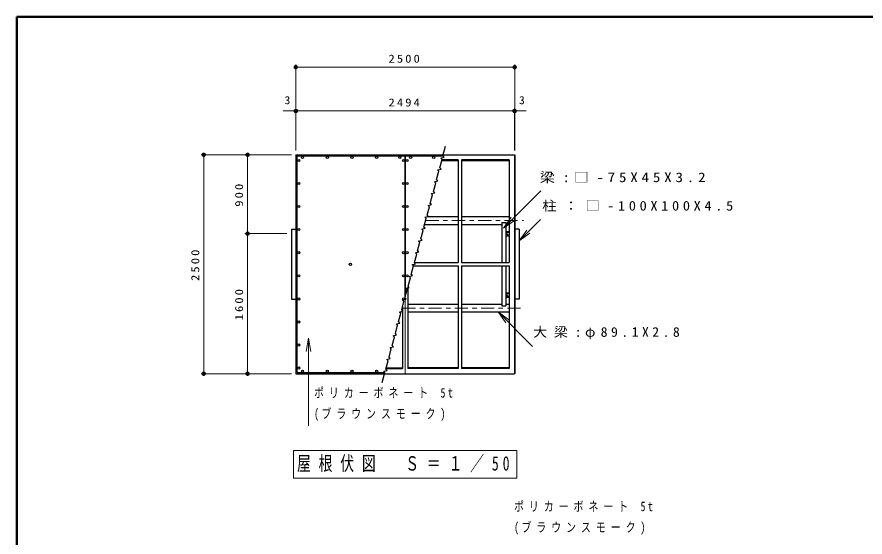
# Model space of a CAD drawing. Units: millimetres on the paper, with parts at other scales. Extents: x -365 to 12, y -38 to 257.
# Drawn here: x -365 to -171.3, y 138.2 to 257 of the extents above; entities that cross this region are included whole.
import ezdxf
from ezdxf.enums import TextEntityAlignment as Align

# ---------------------------------------------------------------- set-up
doc = ezdxf.new("R2010")
doc.units = ezdxf.units.MM
doc.linetypes.add('USER2', pattern=[6, 3, -1, 1, -1])
doc.layers.add('LY_1', color=7, linetype='Continuous', lineweight=25)
doc.layers.add('LY_2', color=7, linetype='Continuous', lineweight=13)
doc.styles.add('ＭＳ ゴシック', font='')
doc.styles.get('ＭＳ ゴシック').set_extended_font_data('MS Gothic')

# ---------------------------------------------------------------- blocks, each defined once
blk = doc.blocks.new('open_arrow')
at = {"color": 0, "linetype": 'Continuous', "lineweight": -2}
blk.add_lwpolyline([(7.5, 1.25), (0, 0), (7.5, -1.25)], dxfattribs=at)
blk = doc.blocks.new('filled_dot')
at = {"color": 0, "linetype": 'Continuous', "lineweight": -2, "const_width": 1.25}
blk.add_lwpolyline([(-0.625, 0, 1), (0.625, 0, 1)], format="xyb", close=True, dxfattribs=at)

msp = doc.modelspace()

# ---------------------------------------------------------------- linework, layer by layer
at = {"layer": 'LY_1', "lineweight": 13}
for p, q in [((-301.345, 226.528), (-301.345, 246.128)), ((-251.345, 226.528), (-251.345, 246.128)), ((-301.345, 245.528), (-251.345, 245.528)), ((-301.285, 226.528), (-301.285, 236.528)), ((-304.234, 235.528), (-301.285, 235.528)), ((-301.285, 235.528), (-251.405, 235.528)), ((-251.405, 226.528), (-251.405, 236.128)), ((-251.405, 235.528), (-248.699, 235.528)), ((-302.285, 225.528), (-322.945, 225.528)), ((-322.345, 175.528), (-322.345, 225.528)), ((-312.345, 207.528), (-312.345, 225.528)), ((-300.985, 225.259), (-300.985, 175.796)), ((-276.395, 225.259), (-276.395, 192.877)), ((-276.295, 225.259), (-276.295, 193.25)), ((-253.883, 208.777), (-245.398, 217.262)), ((-250.345, 205.867), (-245.443, 210.77)), ((-303.345, 207.528), (-312.945, 207.528)), ((-312.345, 175.528), (-312.345, 207.528)), ((-255.126, 189.637), (-247.254, 181.765)), ((-298.423, 183.625), (-298.423, 163.625)), ((-302.285, 175.528), (-322.945, 175.528)), ((-250.845, 158.011), (-301.845, 158.011)), ((-301.845, 158.011), (-301.845, 151.711)), ((-250.845, 151.711), (-250.845, 158.011)), ((-301.845, 151.711), (-250.845, 151.711))]:
    msp.add_line(p, q, dxfattribs=at)
at = {"layer": 'LY_1'}
for p, q in [((-301.285, 225.528), (-301.285, 175.528)), ((-301.285, 225.528), (-251.405, 225.528)), ((-300.985, 225.259), (-276.395, 225.259)), ((-276.295, 225.259), (-267.718, 225.259)), ((-251.405, 225.528), (-251.405, 175.528)), ((-251.345, 225.528), (-251.345, 175.528)), ((-264.255, 224.342), (-264.255, 200.908)), ((-263.495, 224.342), (-263.495, 200.908)), ((-302.345, 208.528), (-302.345, 192.528)), ((-302.345, 208.528), (-301.345, 208.528)), ((-250.345, 208.528), (-251.345, 208.528)), ((-250.345, 208.528), (-250.345, 192.528)), ((-274.447, 200.148), (-264.255, 200.148)), ((-274.243, 200.908), (-264.255, 200.908)), ((-264.255, 200.148), (-264.255, 176.714)), ((-263.495, 200.908), (-252.605, 200.908)), ((-263.495, 200.148), (-263.495, 176.714)), ((-263.495, 200.148), (-252.605, 200.148)), ((-302.345, 192.528), (-301.345, 192.528)), ((-250.345, 192.528), (-251.345, 192.528)), ((-301.285, 175.528), (-251.405, 175.528)), ((-300.985, 175.796), (-280.972, 175.796))]:
    msp.add_line(p, q, dxfattribs=at)
at = {"layer": 'LY_1', "color": 1}
for p, q in [((-264.255, 224.155), (-268.014, 224.155)), ((-264.255, 224.342), (-267.964, 224.342)), ((-252.605, 224.342), (-263.495, 224.342)), ((-252.605, 224.155), (-263.495, 224.155)), ((-252.605, 224.342), (-252.605, 200.908)), ((-271.427, 211.419), (-264.255, 211.419)), ((-263.495, 211.419), (-252.605, 211.419)), ((-271.904, 209.637), (-264.255, 209.637)), ((-263.495, 209.637), (-254.245, 209.637)), ((-254.245, 210.047), (-253.345, 210.047)), ((-254.245, 210.047), (-254.245, 200.908)), ((-253.345, 210.047), (-253.345, 200.908)), ((-253.345, 209.637), (-252.605, 209.637)), ((-253.345, 208.028), (-252.605, 208.028)), ((-253.345, 207.028), (-252.605, 207.028)), ((-254.245, 200.148), (-254.245, 191.009)), ((-253.345, 200.148), (-253.345, 191.009)), ((-252.605, 200.148), (-252.605, 176.714)), ((-275.745, 195.303), (-275.745, 176.714)), ((-253.345, 194.028), (-252.605, 194.028)), ((-253.345, 193.028), (-252.605, 193.028)), ((-276.945, 190.825), (-276.945, 176.714)), ((-275.745, 191.419), (-264.255, 191.419)), ((-263.495, 191.419), (-254.245, 191.419)), ((-254.245, 191.009), (-253.345, 191.009)), ((-253.345, 191.419), (-252.605, 191.419)), ((-275.745, 189.637), (-264.255, 189.637)), ((-263.495, 189.637), (-252.605, 189.637)), ((-280.726, 176.714), (-276.945, 176.714)), ((-280.676, 176.901), (-276.945, 176.901)), ((-264.255, 176.901), (-275.745, 176.901)), ((-264.255, 176.714), (-275.745, 176.714)), ((-252.605, 176.901), (-263.495, 176.901)), ((-252.605, 176.714), (-263.495, 176.714))]:
    msp.add_line(p, q, dxfattribs=at)
at = {"layer": 'LY_1', "color": 1, "linetype": 'USER2', "lineweight": 13}
for p, q in [((-271.666, 210.528), (-249.345, 210.528)), ((-277.025, 190.528), (-249.345, 190.528))]:
    msp.add_line(p, q, dxfattribs=at)
at = {"layer": 'LY_1', "color": 1, "lineweight": 13}
msp.add_line((-276.345, 193.064), (-276.345, 175.528), dxfattribs=at)
at = {"layer": 'LY_1'}
msp.add_lwpolyline([(-281.58, 173.528), (-280.971, 175.8), (-281.254, 176.083), (-280.481, 176.29), (-280.764, 176.573), (-280.246, 178.505), (-280.529, 178.788), (-279.756, 178.995), (-280.039, 179.277), (-279.521, 181.209), (-279.804, 181.492), (-279.032, 181.699), (-279.314, 181.982), (-278.797, 183.914), (-279.08, 184.197), (-278.307, 184.404), (-278.59, 184.687), (-278.072, 186.619), (-278.355, 186.901), (-277.582, 187.108), (-277.865, 187.391), (-277.347, 189.323), (-277.63, 189.606), (-276.858, 189.813), (-277.14, 190.096), (-276.623, 192.028), (-276.906, 192.311), (-276.133, 192.518), (-276.416, 192.8), (-275.898, 194.732), (-276.181, 195.015), (-275.408, 195.222), (-275.691, 195.505), (-275.173, 197.437), (-275.456, 197.72), (-274.683, 197.927), (-274.966, 198.21), (-274.449, 200.141), (-274.731, 200.424), (-273.959, 200.631), (-274.242, 200.914), (-273.724, 202.846), (-274.007, 203.129), (-273.234, 203.336), (-273.517, 203.619), (-272.999, 205.551), (-273.282, 205.834), (-272.509, 206.041), (-272.792, 206.323), (-272.275, 208.255), (-272.557, 208.538), (-271.785, 208.745), (-272.067, 209.028), (-271.55, 210.96), (-271.833, 211.243), (-271.06, 211.45), (-271.343, 211.733), (-270.825, 213.664), (-271.108, 213.947), (-270.335, 214.154), (-270.618, 214.437), (-270.1, 216.369), (-270.383, 216.652), (-269.611, 216.859), (-269.893, 217.142), (-269.376, 219.074), (-269.659, 219.356), (-268.886, 219.564), (-269.169, 219.846), (-268.651, 221.778), (-268.934, 222.061), (-268.161, 222.268), (-268.444, 222.551), (-267.926, 224.483), (-268.209, 224.766), (-267.436, 224.973), (-267.719, 225.256), (-267.11, 227.528)], dxfattribs=at)
msp.add_circle((-288.865, 200.528), 0.25, dxfattribs=at)
at = {"layer": 'LY_1', "color": 1}
for centre, start, end in [((-252.845, 207.528), 36.87223, 323.12773), ((-252.845, 193.528), 36.87217, 323.12767)]:
    msp.add_arc(centre, 0.3, start, end, dxfattribs=at)
at = {"layer": 'LY_1'}
for centre, major_axis, ratio in [((-299.785, 224.933), (-0.25, 0), 0.988377), ((-294.145, 224.933), (-0.25, 0), 0.988436), ((-288.505, 224.933), (-0.25, 0), 0.988436), ((-282.865, 224.933), (-0.25, 0), 0.988491), ((-277.585, 224.933), (-0.25, 0), 0.988436), ((-275.105, 224.933), (0.25, 0), 0.988377), ((-269.825, 224.933), (0.25, 0), 0.988436), ((-300.635, 224.22), (0.25, 0), 0.989163), ((-276.745, 224.22), (-0.25, 0), 0.989104), ((-275.945, 224.22), (0.25, 0), 0.989163), ((-300.635, 218.981), (0.25, 0), 0.993468), ((-276.745, 218.981), (-0.25, 0), 0.993408), ((-275.945, 218.981), (0.25, 0), 0.993468), ((-300.635, 213.723), (-0.25, 0), 0.996672), ((-276.745, 213.723), (0.25, 0), 0.996612), ((-275.945, 213.723), (-0.25, 0), 0.996672), ((-300.635, 208.451), (0.25, 0), 0.99884), ((-276.745, 208.451), (-0.25, 0), 0.99878), ((-275.945, 208.451), (0.25, 0), 0.99884), ((-300.635, 203.17), (0.25, 0), 0.999908), ((-276.745, 203.17), (-0.25, 0), 0.999848), ((-275.945, 203.17), (0.25, 0), 0.999908), ((-300.635, 197.886), (0.25, 0), 0.999908), ((-276.745, 197.886), (-0.25, 0), 0.999848), ((-275.945, 197.886), (0.25, 0), 0.999908), ((-300.635, 192.605), (0.25, 0), 0.99884), ((-276.745, 192.605), (-0.25, 0), 0.99878), ((-300.635, 187.332), (-0.25, 0), 0.996672), ((-300.635, 182.074), (0.25, 0), 0.993468), ((-300.635, 176.836), (0.25, 0), 0.989163), ((-299.785, 176.123), (-0.25, 0), 0.988377), ((-294.145, 176.123), (-0.25, 0), 0.988436), ((-288.505, 176.123), (-0.25, 0), 0.988436), ((-282.865, 176.123), (-0.25, 0), 0.988491)]:
    msp.add_ellipse(centre, major_axis=major_axis, ratio=ratio, dxfattribs=at)
at = {"layer": 'LY_2', "lineweight": 50}
for p, q in [((0, 257), (-365, 257)), ((-365, 257), (-365, 0))]:
    msp.add_line(p, q, dxfattribs=at)

# ---------------------------------------------------------------- block references
at = {"layer": 'LY_1', "lineweight": 13, "xscale": 0.4, "yscale": 0.4}
for p in [(-301.345, 245.528), (-301.345, 235.528)]:
    msp.add_blockref('filled_dot', p, dxfattribs=at)
for name, p, rotation in [('filled_dot', (-251.345, 245.528), 180), ('filled_dot', (-301.285, 235.528), 180), ('filled_dot', (-251.405, 235.528), 180), ('filled_dot', (-251.345, 235.528), 180), ('filled_dot', (-322.345, 225.528), 270), ('filled_dot', (-312.345, 225.528), 270), ('open_arrow', (-253.883, 208.777), 45), ('filled_dot', (-312.345, 207.528), 90), ('open_arrow', (-250.345, 205.867), 45), ('open_arrow', (-255.126, 189.637), 315), ('open_arrow', (-298.423, 183.625), 270), ('filled_dot', (-322.345, 175.528), 90), ('filled_dot', (-312.345, 175.528), 90)]:
    msp.add_blockref(name, p, dxfattribs=dict(at, rotation=rotation))

# ---------------------------------------------------------------- texts
at = {"layer": 'LY_1', "style": 'ＭＳ ゴシック', "width": 1.05}
for p in [(-303.234, 236.528), (-249.699, 236.528)]:
    msp.add_text('3', height=1.833, dxfattribs=at).set_placement(p, align=Align.BOTTOM_CENTER)
at = {"layer": 'LY_1', "style": 'ＭＳ ゴシック'}
for s, insert, char_height, attachment_point in [('\\T1.33;\\W1.15;2500', (-276.345, 246.528), 1.833, 8), ('\\T1.33;\\W1.15;2494', (-276.345, 236.528), 1.833, 8), ('\\T1.5;\\W1.15;梁:□-75X45X3.2', (-245.625, 220.262), 2.199, 4), ('\\T1.5;\\W1.1;柱：□-100X100X4.5', (-245.079, 213.77), 2.199, 4), ('\\T1.5;\\W1.05;大梁:φ89.1X2.8', (-247.094, 184.765), 2.199, 4), ('\\T1.51;\\W0.75;ポリカーボネート\\~5t', (-297.154, 171.125), 2.199, 4), ('\\T1.51;\\W0.75;(ブラウンスモーク)', (-297.154, 166.125), 2.199, 4), ('\\T1.57;\\W0.7;屋根伏図\u3000Ｓ＝１／50', (-276.345, 154.861), 3.299, 5)]:
    msp.add_mtext(s, dxfattribs=dict(at, insert=insert, char_height=char_height, attachment_point=attachment_point))
at = {"layer": 'LY_1', "char_height": 1.833, "attachment_point": 8, "rotation": 90, "style": 'ＭＳ ゴシック'}
for s, insert in [('\\T1.33;\\W1.15;900', (-313.345, 216.528)), ('\\T1.33;\\W1.15;2500', (-323.345, 200.528)), ('\\T1.33;\\W1.15;1600', (-313.345, 191.528))]:
    msp.add_mtext(s, dxfattribs=dict(at, insert=insert))
at = {"layer": 'LY_1', "color": 150, "char_height": 2.199, "attachment_point": 4, "style": 'ＭＳ ゴシック'}
for s, insert in [('\\T1.51;\\W0.75;ポリカーボネート\\~5t', (-251.485, 145.181)), ('\\T1.51;\\W0.75;(ブラウンスモーク)', (-251.485, 140.181))]:
    msp.add_mtext(s, dxfattribs=dict(at, insert=insert))

doc.saveas('drawing.dxf')
